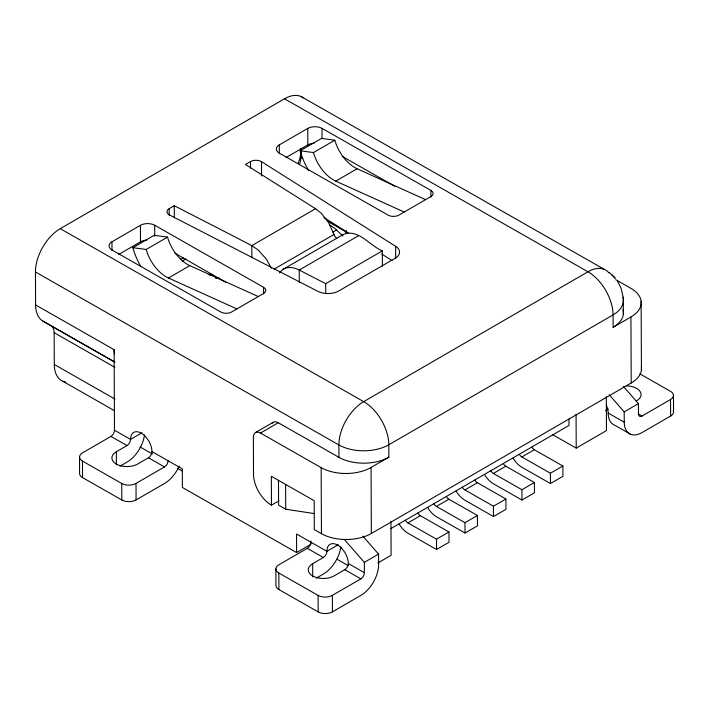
<?xml version="1.0" encoding="UTF-8"?>
<svg xmlns="http://www.w3.org/2000/svg" width="709" height="709" viewBox="0 0 709 709"><rect width="100%" height="100%" fill="white"/><g stroke="black" fill="none" stroke-linecap="round" stroke-linejoin="round"><path stroke-width="1.06" d="M345.425 232.463L346.515 230.558M279.514 272.965L282.581 269.624L343.218 234.511C357.921 228.156 369.841 245.775 382.337 250.88L382.408 266.283M342.057 235.627L343.218 234.511M114.805 362.131L42.974 321.133A35.29 20.446 -60.3 0 1 35.592 304.932L35.45 271.981A35.29 20.446 -60.3 0 1 60.247 228.67L284.513 98.799A35.29 20.446 -60.3 0 1 303.381 97.869M263.588 287.313A7.56 4.343 -0.2 0 1 263.606 293.455L231.568 312.013A7.56 4.343 -0.2 0 1 220.871 312.049L111.987 249.985A10.086 5.796 -0.2 0 1 111.969 241.787L140.444 225.302A10.086 5.796 -0.2 0 1 154.704 225.249L263.588 287.313L263.615 293.916M169.212 215.261L169.185 208.659L174.263 205.716L230.345 234.493L251.801 245.633L258.129 249.94L266.3 259.042L271.37 268.188M395.693 258.439L395.649 246.333L261.497 161.67A7.56 4.343 -0.2 0 0 250.543 161.546L245.456 164.488L315.54 208.721L321.337 213.338L328.799 222.856L334.657 236.079L336.784 238.587M430.904 190.429A7.56 4.343 -0.2 0 1 430.912 196.57L398.875 215.128A7.56 4.343 -0.2 0 1 388.186 215.164L279.302 153.1A10.086 5.796 -0.2 0 1 279.275 144.911L307.759 128.418A10.086 5.796 -0.2 0 1 322.019 128.364L430.904 190.429L430.93 197.031M118.687 254.451L140.515 241.804A10.086 5.796 -0.2 0 1 146.763 240.112M285.993 157.566L307.83 144.92A10.086 5.796 -0.2 0 1 314.078 143.227M140.878 266.619A50.419 29.149 59.9 0 1 132.831 247.671L154.19 235.308L167.528 237.09A30.248 17.486 59.9 0 0 189.817 265.636L258.271 296.548M308.69 170.603A50.419 29.149 59.9 0 1 300.146 150.787L321.505 138.423L334.834 140.205A30.248 17.486 59.9 0 0 357.132 168.751L425.577 199.663M132.831 247.671L146.169 249.453L167.528 237.09M300.146 150.787L313.475 152.568L334.834 140.205M180.423 259.556L183.294 257.899M182.186 261.116L185.997 258.909M146.169 249.453A30.248 17.486 59.9 0 0 168.458 278.008L189.817 265.636M313.475 152.568A30.248 17.486 59.9 0 0 335.774 181.123L357.132 168.751M315.54 208.721L251.801 245.633L251.855 257.739M208.836 274.888L210.617 273.851M210.174 275.278L211.956 274.25M332.946 232.073L336.509 230.008L342.934 236.035M274.099 269.145L333.974 234.466M358.417 235.787L299.242 270.049C294.182 267.364 287.57 266.141 282.581 269.624M299.295 282.155L299.242 270.049L325.706 283.671L382.337 250.88M35.592 304.932L114.131 349.705L114.477 430.23A5.043 2.925 -60.3 0 1 110.932 436.416L82.457 452.909A10.086 5.796 -0.2 0 0 82.474 461.098L82.545 477.6L121.824 499.987A10.086 5.796 -0.2 0 0 136.075 499.934L164.559 483.441A25.205 14.605 -60.3 0 0 179.102 466.203M141.933 432.791L130.545 439.385A5.043 2.925 -60.3 0 1 127 445.571L116.32 451.757A15.128 8.685 -0.2 0 0 116.356 464.049A15.128 8.685 -0.2 0 0 137.741 463.97L148.42 457.784A5.043 2.925 -60.3 0 0 151.965 451.598A15.128 8.747 59.9 0 0 141.197 433.11A15.128 8.747 59.9 0 0 130.545 439.385L114.477 430.23M119.954 466.203L127.071 462.082A25.205 14.605 -60.3 0 0 144.53 434.883M82.474 461.098L121.744 483.485A10.086 5.796 -0.2 0 0 136.004 483.432L164.488 466.939A5.043 2.925 -60.3 0 0 168.024 460.753M255.426 432.587L273.222 422.28M278.956 500.829L271.458 505.171A25.205 14.57 59.9 0 1 253.521 474.365L253.361 437.231A10.086 5.832 59.9 0 1 260.469 433.048L278.265 422.741L338.955 457.332A35.29 20.277 -0.2 0 0 388.86 457.145L388.807 444.765A35.29 20.401 59.9 0 0 363.69 401.64L60.247 228.67M260.469 433.048L321.15 467.639A35.29 20.277 -0.2 0 0 371.064 467.453L388.86 457.145M622.874 297.168A35.29 20.277 -0.2 0 1 613.072 314.902L613.125 327.283L630.93 316.976A35.29 20.277 -0.2 0 0 630.85 288.297L615.678 279.656M151.965 451.598L182.31 468.888L182.39 487.464L296.628 552.577L310.87 544.335L310.852 541.056M310.826 542.146A5.043 2.925 -60.3 0 1 307.289 548.341L278.805 564.825A10.086 5.796 -0.2 0 0 278.832 573.023L278.903 589.525L318.173 611.911A10.086 5.796 -0.2 0 0 332.432 611.858L360.908 595.365A25.205 14.605 -60.3 0 0 378.615 564.426L378.571 554.11L362.822 536.084M338.282 544.707L326.893 551.31A5.043 2.925 -60.3 0 1 323.348 557.496L312.669 563.682A15.128 8.685 -0.2 0 0 312.704 575.965A15.128 8.685 -0.2 0 0 334.09 575.885L344.769 569.708A5.043 2.925 -60.3 0 0 348.314 563.513A15.128 8.747 59.9 0 0 337.546 545.035A15.128 8.747 59.9 0 0 326.893 551.31L296.548 534.01L296.628 552.577M271.458 505.171L271.334 476.288L314.176 500.705L314.3 529.588L321.443 533.664A35.29 20.277 -0.2 0 0 371.348 533.478L631.214 382.993A35.29 20.277 -0.2 0 0 641.415 367.173M390.562 528.79L568.99 425.471L568.964 418.895M405.415 520.273A5.043 2.916 59.9 0 0 407.941 522.923L420.402 515.7L448.965 531.98L449.01 542.296L436.549 549.51L407.985 533.239A17.645 10.201 59.9 0 1 399.132 523.969M433.89 503.78A5.043 2.916 59.9 0 0 436.425 506.43L448.877 499.216L477.441 515.496L477.485 525.812L465.024 533.026L436.469 516.746A17.645 10.201 59.9 0 1 427.616 507.476M462.365 487.287A5.043 2.916 59.9 0 0 464.9 489.937L477.361 482.723L505.916 499.003L505.96 509.319L493.499 516.533L464.944 500.253A17.645 10.201 59.9 0 1 456.091 490.983M490.85 470.803A5.043 2.916 59.9 0 0 493.375 473.444L505.836 466.23L534.4 482.51L534.444 492.826L521.984 500.04L493.42 483.76A17.645 10.201 59.9 0 1 484.566 474.498M519.325 454.309A5.043 2.916 59.9 0 0 521.859 456.959L534.311 449.736L562.875 466.017L562.919 476.333L550.459 483.547L521.904 467.275A17.645 10.201 59.9 0 1 513.05 458.005M316.303 578.119L323.419 573.998A25.205 14.605 -60.3 0 0 340.878 546.799M605.53 410.635L608.207 409.093M278.832 573.023L318.102 595.409A10.086 5.796 -0.2 0 0 332.361 595.356L360.837 578.863A5.043 2.925 -60.3 0 0 364.382 572.677L364.337 562.361L378.571 554.11M673.204 410.422A10.086 5.796 -0.2 0 1 670.608 416.023L642.132 432.517A25.205 14.605 -60.3 0 1 624.239 422.192L624.195 411.876L638.437 403.634L623.406 386.423M377.87 562.964L391.102 555.298L390.96 521.363M552.417 434.546L576.213 448.106L606.47 430.585L606.328 396.694M638.277 413.861L642.062 416.015L670.537 399.522A10.086 5.796 -0.2 0 0 670.519 391.333L639.864 373.856M407.941 522.923L436.505 539.194L448.965 531.98M436.425 506.43L464.98 522.71L477.441 515.496M464.9 489.937L493.455 506.217L505.916 499.003M493.375 473.444L521.939 489.724L534.4 482.51M521.859 456.959L550.414 473.231L562.875 466.017M215.403 278.194L219.71 278.345M278.477 480.392L278.593 505.145L285.727 509.213L314.06 513.546M335.774 181.123L404.219 212.035M168.458 278.008L236.912 308.92M300.855 96.406L604.307 269.376M284.513 98.799L587.956 271.777A35.29 20.446 -60.3 0 1 608.978 272.903M342.146 156.299L394.674 186.245M302.708 158.586L300.811 157.504L300.776 148.722M327.195 221.128L347.286 232.587M606.363 405.176A15.128 8.747 59.9 0 1 608.18 413.037L624.239 422.192M630.664 434.316L614.606 425.161A25.205 14.605 -60.3 0 1 608.18 413.037M174.831 253.184L226.41 282.59M35.45 271.981L338.902 444.951A35.29 20.277 -0.2 0 0 388.807 444.765L613.072 314.902A35.29 20.401 59.9 0 0 587.956 271.777L363.69 401.64A35.29 20.446 -60.3 0 0 338.902 444.951L338.955 457.332M42.974 321.133L114.814 362.077M50.986 325.759A15.128 8.765 -60.3 0 1 54.15 332.698L114.787 367.262M54.15 332.698L54.292 364.488L114.92 399.052M62.986 381.336L114.486 410.715M348.314 563.513L364.382 572.677M140.019 446.945L152.497 454.061M177.436 468.277L182.24 471.015M336.819 559.126L348.349 565.702M110.932 436.416L127 445.571M148.42 457.784L164.488 466.939M307.289 548.341L323.348 557.496M344.769 569.708L360.837 578.863M323.986 217.566L348.208 232.853M381.743 254.026L391.988 260.487M609.359 272.611L615.27 278.291L612.275 274.968M609.164 394.665L624.195 411.876M344.29 539.407L364.337 562.361M617.548 281.234L621.155 288.35L623.238 297.718M673.479 395.418L673.55 411.92M670.537 399.522L670.608 416.023M641.131 301.157L641.423 370.071M638.437 403.634L638.481 413.95A5.043 2.925 -60.3 0 0 642.062 416.015M630.93 316.976L631.214 382.993M623.282 299.083L623.344 314.353M576.071 414.171L576.213 448.106M550.414 473.231L550.459 483.547M521.939 489.724L521.984 500.04M493.455 506.217L493.499 516.533M464.98 522.71L465.024 533.026M436.505 539.194L436.549 549.51M371.064 467.453L371.348 533.478M332.361 595.356L332.432 611.858M325.706 283.671L325.75 293.579M322.019 128.364L322.054 138.264M321.15 467.639L321.443 533.664M318.102 595.409L318.173 611.911M312.669 563.682L312.731 576.887M307.759 128.418L307.83 144.92M285.621 484.46L285.727 509.213M279.275 144.911L279.319 153.711M275.863 568.937L275.934 585.439A10.086 5.796 -0.2 0 0 278.903 589.525M261.497 161.67L261.559 175.974M250.543 161.546L250.569 168.148M174.263 205.716L174.317 217.823M154.704 225.249L154.757 236.248M140.444 225.302L140.515 241.804M136.004 483.432L136.075 499.934M121.744 483.485L121.824 499.987M116.32 451.757L116.382 464.962M111.969 241.787L112.004 250.596M79.514 457.013L79.585 473.523A10.086 5.796 -0.2 0 0 82.545 477.6M272.096 423.344A10.086 5.832 59.9 0 1 278.265 422.741M298.143 163.238A22.688 13.143 -60.3 0 0 300.793 151.363L300.811 157.504A15.128 8.765 -60.3 0 1 299.402 164.523M329.304 224.868A27.731 16.032 59.9 0 1 336.509 230.008M448.877 499.216A5.043 2.916 59.9 0 1 446.351 496.566M420.402 515.7A5.043 2.916 59.9 0 1 417.876 513.059M65.84 382.16A35.29 20.446 -60.3 0 1 54.292 364.488M114.459 354.048A35.29 20.446 -60.3 0 1 114.131 349.705M622.927 309.541A35.29 20.277 -0.2 0 1 613.125 327.283M169.185 208.659A7.56 4.343 -0.2 0 0 169.478 214.951L317.907 291.355A15.128 8.685 -0.2 0 0 338.734 290.974L395.143 258.306A15.128 8.685 -0.2 0 0 395.649 246.333M534.311 449.736A5.043 2.916 59.9 0 1 531.785 447.095M626.729 385.882A15.128 8.685 -0.2 0 1 640.076 391.403A15.128 8.685 -0.2 0 1 636.673 400.674M505.836 466.23A5.043 2.916 59.9 0 1 503.31 463.58M477.361 482.723A5.043 2.916 59.9 0 1 474.826 480.073"/></g></svg>
